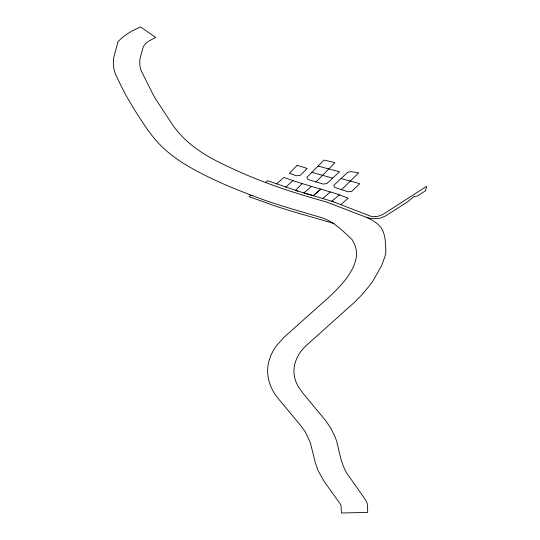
<?xml version="1.0" encoding="UTF-8"?>
<svg xmlns="http://www.w3.org/2000/svg" width="540" height="540" viewBox="0 0 540 540"><rect width="100%" height="100%" fill="white"/><g stroke="black" fill="none" stroke-linecap="round" stroke-linejoin="round"><path stroke-width="0.81" d="M340.835 204.674L348.253 198.16L335.745 193.57L302.164 183.6L295.529 190.384L331.776 201.204L370.589 216.162A11.374 6.568 0 0 0 373.201 216.526L375.887 216.526A11.374 6.568 0 0 0 378.5 216.155L382.901 214.421L426.647 186.374L425.527 190.782L417.312 196.054L414.079 196.519L407.902 201.629L385.695 215.872L380.923 217.917A14.735 8.505 0 0 1 377.514 218.565L371.567 218.572L367.106 217.6L326.43 201.987C296.959 193.779 267.725 184.451 239.76 171.963A436.644 252.092 0 0 1 224.762 165.004C204.471 155.561 184.64 142.925 172.044 123.964L158.22 102.971A346.761 200.198 0 0 1 153.144 94.709L141.055 70.49L139.847 65.657L139.759 60.784A64.598 37.294 0 0 1 140.427 57.139L142.83 48.229A22.498 12.987 0 0 1 143.768 46.015L145.341 43.922A22.768 13.142 0 0 1 146.725 42.626A23.112 13.345 0 0 1 150.201 40.352L155.729 37.456L140.677 27C132.286 30.47 124.119 35.012 117.97 41.809L114.075 56.201A88.513 51.098 0 0 0 113.386 64.584L113.683 67.379A91.219 52.663 0 0 0 116.114 75.654L125.226 94.095L133.65 108.371C143.849 124.436 153.947 141.197 169.196 153.07A188.723 108.959 0 0 0 182.52 162.803C207.157 178.038 234.205 188.966 261.306 198.97C280.402 205.909 300.044 211.167 319.471 217.053C332.822 220.455 342.394 230.472 352.094 239.638L354.618 244.526A75.398 43.531 0 0 1 356.555 256.041C354.004 272.511 341.361 285.282 329.832 296.399L284.162 337.115L276.311 345.985A113.366 65.448 0 0 0 269.663 358.688C264.958 371.945 268.805 386.964 277.513 397.683L299.68 424.319A133.954 77.335 0 0 1 305.978 433.262L310.304 442.577L315.38 462.969L318.019 470.441L324.088 481.336L340.139 503.827L341.03 505.609L341.435 513L367.747 512.406L367.274 503.705A96.336 55.62 0 0 0 365.445 499.689L349.542 477.11C341.51 466.985 339.89 453.816 336.785 441.72A160.245 92.516 0 0 0 334.699 436.01L330.966 428.544L326.174 421.281L302.454 392.6L298.1 386.296L296.494 383.036A86.022 49.666 0 0 1 294.01 372.964C293.639 367.153 295.11 361.327 297.851 356.218A85.826 49.552 0 0 1 304.769 346.862L354.071 302.656L362.124 294.55L369.144 286.132A221.846 128.081 0 0 0 373.714 279.639L381.652 265.633L385.088 256.115A114.041 65.84 0 0 0 385.87 251.269C385.27 242.224 385.857 230.918 378.135 224.525C374.632 221.346 370.454 219.017 366.093 217.235M316.042 181.96L334.894 162.668L324.027 160.056L306.882 177.376L307.955 179.503L323.251 184.086L326.909 183.492L339.518 171.733L318.053 166.091M341.692 189.526L358.702 172.814L350.993 171.599L347.531 172.422L333.74 185.355L334.766 187.434L348.077 191.794L351.743 191.315L359.815 183.654L341.01 178.571M330.224 191.936L322.765 198.491M339.498 194.805L331.776 201.204M285.748 187.184L292.937 180.603L302.164 183.6M265.538 182.513L267.611 180.711L297.911 191.14M276.413 183.944L283.878 177.464L292.937 180.603M311.391 186.428L303.872 192.962L313.227 195.71L320.74 189.175L313.227 195.71M311.897 172.314L332.633 178.16M334.152 223.533L301.408 214.076A510.273 294.604 0 0 1 274.435 205.726L249.183 196.681L250.952 195.156L252.059 195.588M332.087 201.319L333.545 201.832M297.189 165.321L289.346 173.286L296.588 175.81L300.348 175.244L307.112 168.413L297.189 165.321"/></g></svg>
